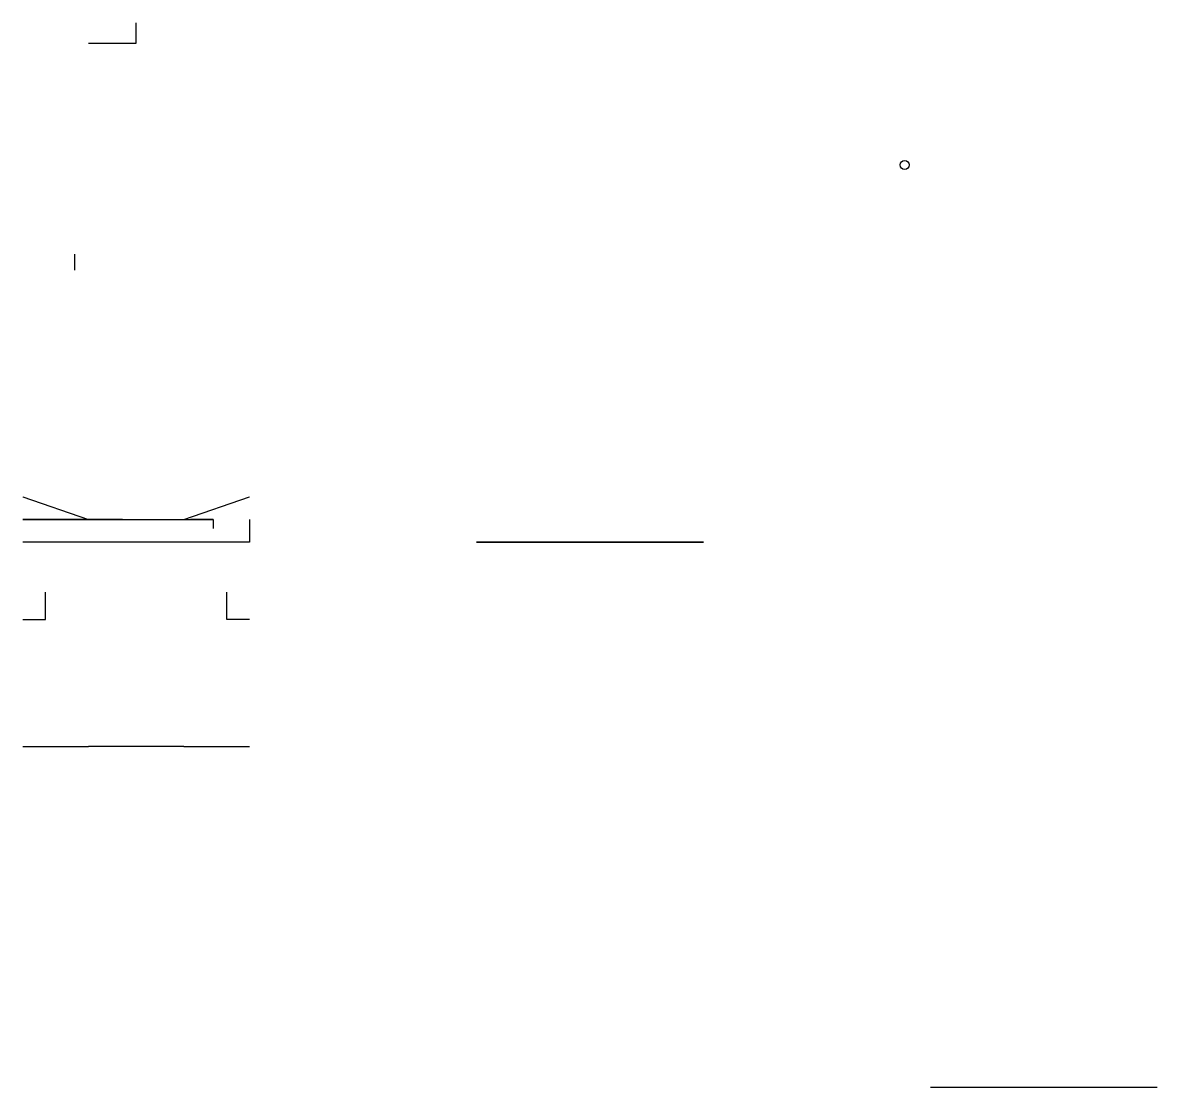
# Model space of a CAD drawing. Header units: millimetres. Extents: x 5 to 30, y -10.3 to 13.2.
import ezdxf

# ---------------------------------------------------------------- set-up
doc = ezdxf.new("R2010")
doc.units = ezdxf.units.MM

msp = doc.modelspace()

# ---------------------------------------------------------------- linework, layer by layer
for p, q in [((7.5, 12.7, 0.972), (7.5, 13.153, 0.972)), ((6.45, 12.7, 1.85), (7.5, 12.7, 1.85)), ((7.5, 12.7, 1.85), (7.5, 12.7, 0.972)), ((6.15, 7.9, 2.15), (6.15, 8.05, 2.15)), ((6.15, 7.7, 2.15), (6.15, 7.9, 2.15)), ((5, 2.7, 10), (6.45, 2.2, 10)), ((5, 2.7, 14), (5, 2.7, 10)), ((8.55, 2.2, 10), (10, 2.7, 10)), ((10, 2.7, 10), (10, 2.7, 14)), ((6, 2.2, 22), (5, 2.2, 22)), ((7.2, 2.2, 22), (6, 2.2, 22)), ((6.45, 2.2, 10), (6.45, 2.2, 10.5)), ((6.45, 2.2, 10.5), (8.55, 2.2, 10.5)), ((7.2, 2.2, 22), (9.2, 2.2, 22)), ((8.55, 2.2, 10.5), (8.55, 2.2, 10)), ((10, 2.2, 0.5), (10, 1.7, 0.5)), ((10, 1.7, 0.5), (5, 1.7, 4.5)), ((7.5, 1.7, 2.393), (7.5, 1.7, 4.443)), ((20, 1.7, 4.5), (15, 1.7, 4.5)), ((15, 1.7, 4.5), (15, 1.7, 0.503)), ((15, 1.7, 0.503), (20, 1.7, 0.503)), ((20, 1.7, 0.5), (20, 1.7, 4.5)), ((5.5, 0, 0.5), (5.5, 0.6, 0.5)), ((5, 0, 0.5), (5.5, 0, 0.5)), ((8.55, -2.8, 0.5), (6.45, -2.8, 0.5)), ((8.55, -2.8, 0.5), (10, -2.8, 0.5)), ((8.55, -2.8), (8.55, -2.8, 0.5))]:
    msp.add_line(p, q)
at = {"extrusion": (-1, 0, 0)}
for p, q in [((5, 2.2, 0.5), (6.45, 2.2, 0.5)), ((5, -2.8, 0.5), (6.45, -2.8, 0.5))]:
    msp.add_line(p, q, dxfattribs=at)
at = {"extrusion": (0, -1, 0)}
for p, q in [((9.2, 2.2, 20.9), (8.7, 2.2, 20.9)), ((9.2, 2.2, 22), (9.2, 2.2, 20.9)), ((9.2, 2.2, 20.9), (9.2, 2, 20.9)), ((9.2, 2, 20.9), (9.2, 2, 20.7)), ((9.5, 0, 0.5), (9.5, 0.6, 0.5)), ((10, 0, 0.5), (9.5, 0, 0.5))]:
    msp.add_line(p, q, dxfattribs=at)
at = {"extrusion": (0, 1, 0), "elevation": -10.315}
msp.add_lwpolyline([(-30, 0.5), (-30, 4.5), (-25, 4.5)], dxfattribs=at)
msp.add_circle((24.435, 10.017, 0.3), 0.1)

doc.saveas('drawing.dxf')
